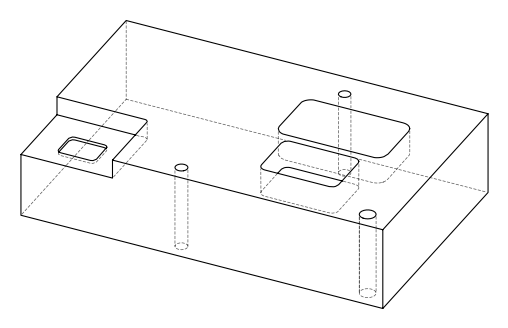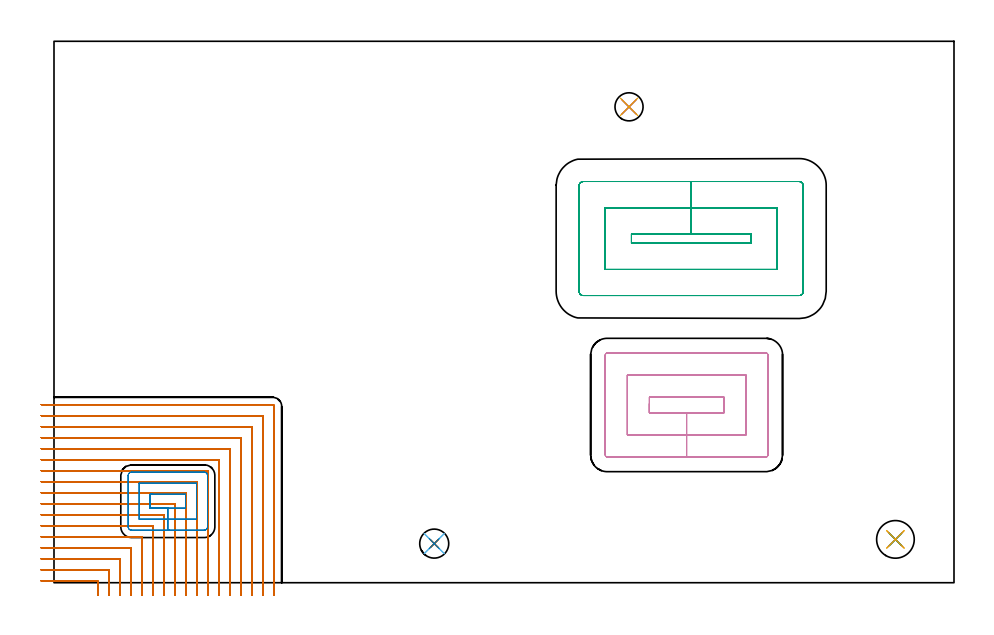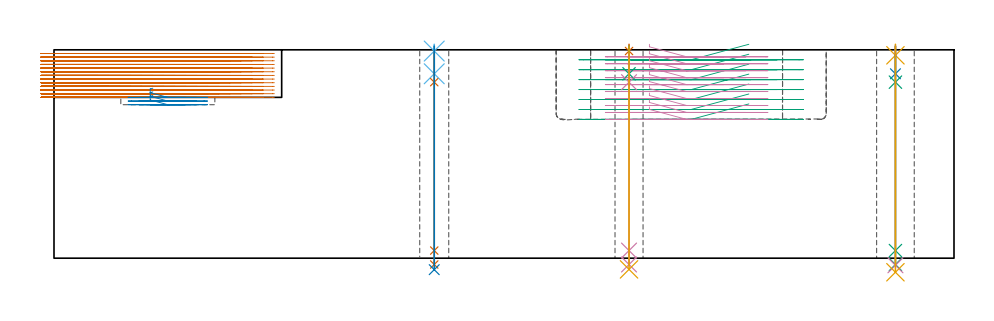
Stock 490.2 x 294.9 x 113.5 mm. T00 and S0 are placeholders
(PLAN: 17 operations, 13 tool changes, 96.7 min)
(1 MILL_CORNER_NOTCH_RECTANGULAR | CORNER_NOTCH_RECTANGULAR | NXT0201_009 | Follow Part, ap 2, ae 75% | 65.47 min | 324244 mm3)
(2 MILL_RECTANGULAR_POCKET | POCKET_RECTANGULAR_STRAIGHT | NXT0201_009 | Follow Part, ap 2, ae 75% | 2.13 min | 7997 mm3)
(3 MILL_RECTANGULAR_POCKET_1 | POCKET_RECTANGULAR_STRAIGHT_1 | NXT0201_007 | Follow Part, ap 6.25, ae 75% | 11.98 min | 477395 mm3)
(4 MILL_RECTANGULAR_POCKET_2 | POCKET_RECTANGULAR_STRAIGHT_2 | NXT0201_012 | Follow Part, ap 4, ae 75% | 13.21 min | 284961 mm3)
(5 SPOT_DRILL | STEP1HOLE | NXT0321_9005460120000 | 0.05 min | 179 mm3)
(6 SPOT_DRILL_1 | STEP1HOLE_1 | NXT0321_9005460120000 | 0.03 min | 17 mm3)
(7 SPOT_DRILL_2 | STEP1HOLE_2 | NXT0321_9005460120000 | 0.03 min | 38 mm3)
(8 DRILL_BLIND_HOLE_INTO_CENTER | STEP1HOLE | NXT0301_058 | 0.06 min | 561 mm3)
(9 GUN_DRILL_THROUGH_HOLE | STEP1HOLE | UGT0307_005 | 0.55 min | 5417 mm3)
(10 DRILL_TO_ENLARGE_THROUGH_HOLE | STEP1HOLE | NXT0301_101 | 0.48 min | 8807 mm3)
(11 DRILL_TO_ENLARGE_THROUGH_HOLE_1 | STEP1HOLE | UGT0301_050 | 0.49 min | 22397 mm3)
(12 DRILL_BLIND_HOLE_INTO_CENTER_1 | STEP1HOLE_1 | NXT0301_058 | 0.06 min | 718 mm3)
(13 GUN_DRILL_THROUGH_HOLE_1 | STEP1HOLE_1 | UGT0307_005 | 0.56 min | 5377 mm3)
(14 DRILL_TO_ENLARGE_THROUGH_HOLE_2 | STEP1HOLE_1 | UGT0301_240 | 0.49 min | 16123 mm3)
(15 DRILL_BLIND_HOLE_INTO_CENTER_2 | STEP1HOLE_2 | NXT0301_058 | 0.06 min | 698 mm3)
(16 GUN_DRILL_THROUGH_HOLE_2 | STEP1HOLE_2 | UGT0307_005 | 0.56 min | 5432 mm3)
(17 DRILL_TO_ENLARGE_THROUGH_HOLE_3 | STEP1HOLE_2 | UGT0301_283 | 0.49 min | 14663 mm3)
(TOOL NXT0201_009 | ENDMILL 8mm [2P460-0800-NA 1630] | D8 FL26 Z6)
(TOOL NXT0201_007 | ENDMILL 25mm [R216.25-25050GCK54P 1620] | D25 R3 FL54 Z5)
(TOOL NXT0201_012 | ENDMILL 16mm [2P460-1600-NA 1630] | D16 FL38 Z6)
(TOOL NXT0321_9005460120000 | NC Spot Drill, 142deg, 12mm, Carbide, Uncoated | D12 PA142 FL30 Z2)
(TOOL NXT0301_058 | Carbide Drill 8.7mm [860.1-0870-026A1-MM 2214] | D8.7 PA140 FL47 Z2)
(TOOL UGT0307_005 | Gun Drill 8.3 mm | D8.3 PA130 FL24 Z1)
(TOOL NXT0301_101 | Carbide Drill 13mm [860.1-1300-104A1-MM 2214] | D13 PA140 FL123 Z2)
(TOOL UGT0301_050 | Twist Drill 20.5 mm | D20.5 PA118 FL145 Z2)
(TOOL UGT0301_240 | Twist Drill 15.8 mm | D15.8 PA118 FL120 Z2)
(TOOL UGT0301_283 | Twist Drill 15.3 mm | D15.3 PA118 FL120 Z2)
(OP 1 MILL_CORNER_NOTCH_RECTANGULAR)
G17 G21 G94 G90
T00 M6
G54
G17 G0 G90 X24. Y-7. S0 M3
G43 Z123.5 H1
Z111.508
G94 G1 Y-4. F250.
Y0.606 F500.
G3 X23.606 Y1. R0.4
G1 X-4.
X-7. F250.
G0 Z123.5
X30. Y-7.
Z111.508
G1 Y-4.
Y6.606 F500.
G3 X29.606 Y7. R0.4
G1 X-4.
X-7. F250.
G0 Z123.5
X36. Y-7.
Z111.508
G1 Y-4.
Y12.606 F500.
G3 X35.606 Y13. R0.4
G1 X-4.
X-7. F250.
G0 Z123.5
X42. Y-7.
Z111.508
G1 Y-4.
Y18.606 F500.
G3 X41.606 Y19. R0.4
G1 X-4.
X-7. F250.
G0 Z123.5
X48. Y-7.
Z111.508
G1 Y-4.
Y24.605 F500.
G3 X47.605 Y25. R0.4
G1 X-4.
X-7. F250.
G0 Z123.5
X54. Y-7.
Z111.508
G1 Y-4.
Y30.605 F500.
G3 X53.605 Y31. R0.4
G1 X-4.
X-7. F250.
G0 Z123.5
X60. Y-7.
Z111.508
G1 Y-4.
Y36.605 F500.
G3 X59.605 Y37. R0.4
G1 X-4.
X-7. F250.
G0 Z123.5
X66. Y-7.
Z111.508
G1 Y-4.
Y42.605 F500.
G3 X65.605 Y43. R0.4
G1 X-4.
X-7. F250.
G0 Z123.5
X72. Y-7.
Z111.508
G1 Y-4.
Y48.605 F500.
G3 X71.605 Y49. R0.4
G1 X-4.
X-7. F250.
G0 Z123.5
X78. Y-7.
Z111.508
G1 Y-4.
Y54.604 F500.
G3 X77.604 Y55. R0.4
G1 X-4.
X-7. F250.
G0 Z123.5
X84. Y-7.
Z111.508
G1 Y-4.
Y60.604 F500.
G3 X83.604 Y61. R0.4
G1 X-4.
X-7. F250.
G0 Z123.5
X90. Y-7.
Z111.508
G1 Y-4.
Y66.604 F500.
G3 X89.604 Y67. R0.4
G1 X-4.
X-7. F250.
G0 Z123.5
X96. Y-7.
Z111.508
G1 Y-4.
Y72.604 F500.
G3 X95.604 Y73. R0.4
G1 X-4.
X-7. F250.
G0 Z123.5
X102. Y-7.
Z111.508
G1 Y-4.
Y78.604 F500.
G3 X101.604 Y79. R0.4
G1 X-4.
X-7. F250.
G0 Z123.5
X108. Y-7.
Z111.508
G1 Y-4.
Y84.603 F500.
G3 X107.603 Y85. R0.4
G1 X-4.
X-7. F250.
G0 Z123.5
X114. Y-7.
Z111.508
G1 Y-4.
Y90.603 F500.
G3 X113.603 Y91. R0.4
G1 X-4.
X-7. F250.
G0 Z123.5
X120. Y-7.
Z111.508
G1 Y-4.
Y96.1 F500.
G3 X119.1 Y97. R0.9
G1 X-4.
X-7. F250.
G0 Z123.5
X24. Y-7.
Z109.515
G1 Y-4.
Y0.606 F500.
G3 X23.606 Y1. R0.4
G1 X-4.
X-7. F250.
G0 Z123.5
X30. Y-7.
Z109.515
G1 Y-4.
Y6.606 F500.
G3 X29.606 Y7. R0.4
G1 X-4.
X-7. F250.
G0 Z123.5
X36. Y-7.
Z109.515
G1 Y-4.
Y12.606 F500.
G3 X35.606 Y13. R0.4
G1 X-4.
X-7. F250.
G0 Z123.5
X42. Y-7.
Z109.515
G1 Y-4.
Y18.606 F500.
G3 X41.606 Y19. R0.4
G1 X-4.
X-7. F250.
G0 Z123.5
X48. Y-7.
Z109.515
G1 Y-4.
Y24.605 F500.
G3 X47.605 Y25. R0.4
G1 X-4.
X-7. F250.
G0 Z123.5
X54. Y-7.
Z109.515
G1 Y-4.
Y30.605 F500.
G3 X53.605 Y31. R0.4
G1 X-4.
X-7. F250.
G0 Z123.5
X60. Y-7.
Z109.515
G1 Y-4.
Y36.605 F500.
G3 X59.605 Y37. R0.4
G1 X-4.
X-7. F250.
G0 Z123.5
X66. Y-7.
Z109.515
G1 Y-4.
Y42.605 F500.
G3 X65.605 Y43. R0.4
G1 X-4.
X-7. F250.
G0 Z123.5
X72. Y-7.
Z109.515
G1 Y-4.
Y48.605 F500.
G3 X71.605 Y49. R0.4
G1 X-4.
X-7. F250.
G0 Z123.5
X78. Y-7.
Z109.515
G1 Y-4.
Y54.604 F500.
G3 X77.604 Y55. R0.4
G1 X-4.
X-7. F250.
G0 Z123.5
X84. Y-7.
Z109.515
G1 Y-4.
Y60.604 F500.
G3 X83.604 Y61. R0.4
G1 X-4.
X-7. F250.
G0 Z123.5
X90. Y-7.
Z109.515
G1 Y-4.
Y66.604 F500.
G3 X89.604 Y67. R0.4
G1 X-4.
X-7. F250.
G0 Z123.5
X96. Y-7.
Z109.515
G1 Y-4.
Y72.604 F500.
G3 X95.604 Y73. R0.4
G1 X-4.
X-7. F250.
G0 Z123.5
X102. Y-7.
Z109.515
G1 Y-4.
Y78.604 F500.
G3 X101.604 Y79. R0.4
G1 X-4.
X-7. F250.
G0 Z123.5
X108. Y-7.
Z109.515
G1 Y-4.
Y84.603 F500.
G3 X107.603 Y85. R0.4
G1 X-4.
X-7. F250.
G0 Z123.5
X114. Y-7.
Z109.515
G1 Y-4.
Y90.603 F500.
G3 X113.603 Y91. R0.4
G1 X-4.
X-7. F250.
G0 Z123.5
X120. Y-7.
Z109.515
G1 Y-4.
Y96.1 F500.
G3 X119.1 Y97. R0.9
G1 X-4.
X-7. F250.
G0 Z123.5
X24. Y-7.
Z107.523
G1 Y-4.
Y0.606 F500.
G3 X23.606 Y1. R0.4
G1 X-4.
X-7. F250.
G0 Z123.5
X30. Y-7.
Z107.523
G1 Y-4.
Y6.606 F500.
G3 X29.606 Y7. R0.4
G1 X-4.
X-7. F250.
G0 Z123.5
X36. Y-7.
Z107.523
G1 Y-4.
Y12.606 F500.
G3 X35.606 Y13. R0.4
G1 X-4.
X-7. F250.
G0 Z123.5
X42. Y-7.
Z107.523
G1 Y-4.
Y18.606 F500.
G3 X41.606 Y19. R0.4
G1 X-4.
X-7. F250.
G0 Z123.5
X48. Y-7.
Z107.523
G1 Y-4.
Y24.605 F500.
G3 X47.605 Y25. R0.4
G1 X-4.
X-7. F250.
G0 Z123.5
X54. Y-7.
Z107.523
G1 Y-4.
Y30.605 F500.
G3 X53.605 Y31. R0.4
G1 X-4.
X-7. F250.
G0 Z123.5
X60. Y-7.
Z107.523
G1 Y-4.
Y36.605 F500.
G3 X59.605 Y37. R0.4
G1 X-4.
X-7. F250.
G0 Z123.5
X66. Y-7.
Z107.523
G1 Y-4.
Y42.605 F500.
G3 X65.605 Y43. R0.4
G1 X-4.
X-7. F250.
G0 Z123.5
X72. Y-7.
Z107.523
G1 Y-4.
Y48.605 F500.
G3 X71.605 Y49. R0.4
G1 X-4.
X-7. F250.
G0 Z123.5
X78. Y-7.
Z107.523
G1 Y-4.
Y54.604 F500.
G3 X77.604 Y55. R0.4
G1 X-4.
X-7. F250.
G0 Z123.5
X84. Y-7.
Z107.523
G1 Y-4.
Y60.604 F500.
G3 X83.604 Y61. R0.4
G1 X-4.
X-7. F250.
G0 Z123.5
X90. Y-7.
Z107.523
G1 Y-4.
Y66.604 F500.
G3 X89.604 Y67. R0.4
G1 X-4.
X-7. F250.
G0 Z123.5
X96. Y-7.
Z107.523
G1 Y-4.
Y72.604 F500.
G3 X95.604 Y73. R0.4
G1 X-4.
X-7. F250.
G0 Z123.5
X102. Y-7.
Z107.523
G1 Y-4.
Y78.604 F500.
G3 X101.604 Y79. R0.4
G1 X-4.
X-7. F250.
G0 Z123.5
X108. Y-7.
Z107.523
G1 Y-4.
Y84.603 F500.
G3 X107.603 Y85. R0.4
G1 X-4.
X-7. F250.
G0 Z123.5
X114. Y-7.
Z107.523
G1 Y-4.
Y90.603 F500.
G3 X113.603 Y91. R0.4
G1 X-4.
X-7. F250.
G0 Z123.5
X120. Y-7.
Z107.523
G1 Y-4.
Y96.1 F500.
G3 X119.1 Y97. R0.9
G1 X-4.
X-7. F250.
G0 Z123.5
X24. Y-7.
Z105.531
G1 Y-4.
Y0.606 F500.
G3 X23.606 Y1. R0.4
G1 X-4.
X-7. F250.
G0 Z123.5
X30. Y-7.
Z105.531
G1 Y-4.
Y6.606 F500.
G3 X29.606 Y7. R0.4
G1 X-4.
X-7. F250.
G0 Z123.5
X36. Y-7.
Z105.531
G1 Y-4.
Y12.606 F500.
G3 X35.606 Y13. R0.4
G1 X-4.
X-7. F250.
G0 Z123.5
X42. Y-7.
Z105.531
G1 Y-4.
Y18.606 F500.
G3 X41.606 Y19. R0.4
G1 X-4.
X-7. F250.
G0 Z123.5
X48. Y-7.
Z105.531
G1 Y-4.
Y24.605 F500.
G3 X47.605 Y25. R0.4
G1 X-4.
X-7. F250.
G0 Z123.5
X54. Y-7.
Z105.531
G1 Y-4.
Y30.605 F500.
G3 X53.605 Y31. R0.4
G1 X-4.
X-7. F250.
G0 Z123.5
X60. Y-7.
Z105.531
G1 Y-4.
Y36.605 F500.
G3 X59.605 Y37. R0.4
G1 X-4.
X-7. F250.
G0 Z123.5
X66. Y-7.
Z105.531
G1 Y-4.
Y42.605 F500.
G3 X65.605 Y43. R0.4
G1 X-4.
X-7. F250.
G0 Z123.5
X72. Y-7.
Z105.531
G1 Y-4.
Y48.605 F500.
G3 X71.605 Y49. R0.4
G1 X-4.
X-7. F250.
G0 Z123.5
X78. Y-7.
Z105.531
G1 Y-4.
Y54.604 F500.
G3 X77.604 Y55. R0.4
G1 X-4.
X-7. F250.
G0 Z123.5
X84. Y-7.
Z105.531
G1 Y-4.
Y60.604 F500.
G3 X83.604 Y61. R0.4
G1 X-4.
X-7. F250.
G0 Z123.5
X90. Y-7.
Z105.531
G1 Y-4.
Y66.604 F500.
G3 X89.604 Y67. R0.4
G1 X-4.
X-7. F250.
G0 Z123.5
X96. Y-7.
Z105.531
G1 Y-4.
Y72.604 F500.
G3 X95.604 Y73. R0.4
G1 X-4.
X-7. F250.
G0 Z123.5
X102. Y-7.
Z105.531
G1 Y-4.
Y78.604 F500.
G3 X101.604 Y79. R0.4
G1 X-4.
X-7. F250.
G0 Z123.5
X108. Y-7.
Z105.531
G1 Y-4.
Y84.603 F500.
G3 X107.603 Y85. R0.4
G1 X-4.
X-7. F250.
G0 Z123.5
X114. Y-7.
Z105.531
G1 Y-4.
Y90.603 F500.
G3 X113.603 Y91. R0.4
G1 X-4.
X-7. F250.
G0 Z123.5
X120. Y-7.
Z105.531
G1 Y-4.
Y96.1 F500.
G3 X119.1 Y97. R0.9
G1 X-4.
X-7. F250.
G0 Z123.5
X24. Y-7.
Z103.538
G1 Y-4.
Y0.606 F500.
G3 X23.606 Y1. R0.4
G1 X-4.
X-7. F250.
G0 Z123.5
X30. Y-7.
Z103.538
G1 Y-4.
Y6.606 F500.
G3 X29.606 Y7. R0.4
G1 X-4.
X-7. F250.
G0 Z123.5
X36. Y-7.
Z103.538
G1 Y-4.
Y12.606 F500.
G3 X35.606 Y13. R0.4
G1 X-4.
X-7. F250.
G0 Z123.5
X42. Y-7.
Z103.538
G1 Y-4.
Y18.606 F500.
G3 X41.606 Y19. R0.4
G1 X-4.
X-7. F250.
G0 Z123.5
X48. Y-7.
Z103.538
G1 Y-4.
Y24.605 F500.
G3 X47.605 Y25. R0.4
G1 X-4.
X-7. F250.
G0 Z123.5
X54. Y-7.
Z103.538
G1 Y-4.
Y30.605 F500.
G3 X53.605 Y31. R0.4
G1 X-4.
X-7. F250.
G0 Z123.5
X60. Y-7.
Z103.538
G1 Y-4.
Y36.605 F500.
G3 X59.605 Y37. R0.4
G1 X-4.
X-7. F250.
G0 Z123.5
X66. Y-7.
Z103.538
G1 Y-4.
Y42.605 F500.
G3 X65.605 Y43. R0.4
G1 X-4.
X-7. F250.
G0 Z123.5
X72. Y-7.
Z103.538
G1 Y-4.
Y48.605 F500.
G3 X71.605 Y49. R0.4
G1 X-4.
X-7. F250.
G0 Z123.5
X78. Y-7.
Z103.538
G1 Y-4.
Y54.604 F500.
G3 X77.604 Y55. R0.4
G1 X-4.
X-7. F250.
G0 Z123.5
X84. Y-7.
Z103.538
G1 Y-4.
Y60.604 F500.
G3 X83.604 Y61. R0.4
G1 X-4.
X-7. F250.
G0 Z123.5
X90. Y-7.
Z103.538
G1 Y-4.
Y66.604 F500.
G3 X89.604 Y67. R0.4
G1 X-4.
X-7. F250.
G0 Z123.5
X96. Y-7.
Z103.538
G1 Y-4.
Y72.604 F500.
G3 X95.604 Y73. R0.4
G1 X-4.
X-7. F250.
G0 Z123.5
X102. Y-7.
Z103.538
G1 Y-4.
Y78.604 F500.
G3 X101.604 Y79. R0.4
G1 X-4.
X-7. F250.
G0 Z123.5
X108. Y-7.
Z103.538
G1 Y-4.
Y84.603 F500.
G3 X107.603 Y85. R0.4
G1 X-4.
X-7. F250.
G0 Z123.5
X114. Y-7.
Z103.538
G1 Y-4.
Y90.603 F500.
G3 X113.603 Y91. R0.4
G1 X-4.
X-7. F250.
G0 Z123.5
X120. Y-7.
Z103.538
G1 Y-4.
Y96.1 F500.
G3 X119.1 Y97. R0.9
G1 X-4.
X-7. F250.
G0 Z123.5
X24. Y-7.
Z101.546
G1 Y-4.
Y0.606 F500.
G3 X23.606 Y1. R0.4
G1 X-4.
X-7. F250.
G0 Z123.5
X30. Y-7.
Z101.546
G1 Y-4.
Y6.606 F500.
G3 X29.606 Y7. R0.4
G1 X-4.
X-7. F250.
G0 Z123.5
X36. Y-7.
Z101.546
G1 Y-4.
Y12.606 F500.
G3 X35.606 Y13. R0.4
G1 X-4.
X-7. F250.
G0 Z123.5
X42. Y-7.
Z101.546
G1 Y-4.
Y18.606 F500.
G3 X41.606 Y19. R0.4
G1 X-4.
X-7. F250.
G0 Z123.5
X48. Y-7.
Z101.546
G1 Y-4.
Y24.605 F500.
G3 X47.605 Y25. R0.4
G1 X-4.
X-7. F250.
G0 Z123.5
X54. Y-7.
Z101.546
G1 Y-4.
Y30.605 F500.
G3 X53.605 Y31. R0.4
G1 X-4.
X-7. F250.
G0 Z123.5
X60. Y-7.
Z101.546
G1 Y-4.
Y36.605 F500.
G3 X59.605 Y37. R0.4
G1 X-4.
X-7. F250.
G0 Z123.5
X66. Y-7.
Z101.546
G1 Y-4.
Y42.605 F500.
G3 X65.605 Y43. R0.4
G1 X-4.
X-7. F250.
G0 Z123.5
X72. Y-7.
Z101.546
G1 Y-4.
Y48.605 F500.
G3 X71.605 Y49. R0.4
G1 X-4.
X-7. F250.
G0 Z123.5
X78. Y-7.
Z101.546
G1 Y-4.
Y54.604 F500.
G3 X77.604 Y55. R0.4
G1 X-4.
X-7. F250.
G0 Z123.5
X84. Y-7.
Z101.546
G1 Y-4.
Y60.604 F500.
G3 X83.604 Y61. R0.4
G1 X-4.
X-7. F250.
G0 Z123.5
X90. Y-7.
Z101.546
G1 Y-4.
Y66.604 F500.
G3 X89.604 Y67. R0.4
G1 X-4.
X-7. F250.
G0 Z123.5
X96. Y-7.
Z101.546
G1 Y-4.
Y72.604 F500.
G3 X95.604 Y73. R0.4
G1 X-4.
X-7. F250.
G0 Z123.5
X102. Y-7.
Z101.546
G1 Y-4.
Y78.604 F500.
G3 X101.604 Y79. R0.4
G1 X-4.
X-7. F250.
G0 Z123.5
X108. Y-7.
Z101.546
G1 Y-4.
Y84.603 F500.
G3 X107.603 Y85. R0.4
G1 X-4.
X-7. F250.
G0 Z123.5
X114. Y-7.
Z101.546
G1 Y-4.
Y90.603 F500.
G3 X113.603 Y91. R0.4
G1 X-4.
X-7. F250.
G0 Z123.5
X120. Y-7.
Z101.546
G1 Y-4.
Y96.1 F500.
G3 X119.1 Y97. R0.9
G1 X-4.
X-7. F250.
G0 Z123.5
X24. Y-7.
Z99.554
G1 Y-4.
Y0.606 F500.
G3 X23.606 Y1. R0.4
G1 X-4.
X-7. F250.
G0 Z123.5
X30. Y-7.
Z99.554
G1 Y-4.
Y6.606 F500.
G3 X29.606 Y7. R0.4
G1 X-4.
X-7. F250.
G0 Z123.5
X36. Y-7.
Z99.554
G1 Y-4.
Y12.606 F500.
G3 X35.606 Y13. R0.4
G1 X-4.
X-7. F250.
G0 Z123.5
X42. Y-7.
Z99.554
G1 Y-4.
Y18.606 F500.
G3 X41.606 Y19. R0.4
G1 X-4.
X-7. F250.
G0 Z123.5
X48. Y-7.
Z99.554
G1 Y-4.
Y24.605 F500.
G3 X47.605 Y25. R0.4
G1 X-4.
X-7. F250.
G0 Z123.5
X54. Y-7.
Z99.554
G1 Y-4.
Y30.605 F500.
G3 X53.605 Y31. R0.4
G1 X-4.
X-7. F250.
G0 Z123.5
X60. Y-7.
Z99.554
G1 Y-4.
Y36.605 F500.
G3 X59.605 Y37. R0.4
G1 X-4.
X-7. F250.
G0 Z123.5
X66. Y-7.
Z99.554
G1 Y-4.
Y42.605 F500.
G3 X65.605 Y43. R0.4
G1 X-4.
X-7. F250.
G0 Z123.5
X72. Y-7.
Z99.554
G1 Y-4.
Y48.605 F500.
G3 X71.605 Y49. R0.4
G1 X-4.
X-7. F250.
G0 Z123.5
X78. Y-7.
Z99.554
G1 Y-4.
Y54.604 F500.
G3 X77.604 Y55. R0.4
G1 X-4.
X-7. F250.
G0 Z123.5
X84. Y-7.
Z99.554
G1 Y-4.
Y60.604 F500.
G3 X83.604 Y61. R0.4
G1 X-4.
X-7. F250.
G0 Z123.5
X90. Y-7.
Z99.554
G1 Y-4.
Y66.604 F500.
G3 X89.604 Y67. R0.4
G1 X-4.
X-7. F250.
G0 Z123.5
X96. Y-7.
Z99.554
G1 Y-4.
Y72.604 F500.
G3 X95.604 Y73. R0.4
G1 X-4.
X-7. F250.
G0 Z123.5
X102. Y-7.
Z99.554
G1 Y-4.
Y78.604 F500.
G3 X101.604 Y79. R0.4
G1 X-4.
X-7. F250.
G0 Z123.5
X108. Y-7.
Z99.554
G1 Y-4.
Y84.603 F500.
G3 X107.603 Y85. R0.4
G1 X-4.
X-7. F250.
G0 Z123.5
X114. Y-7.
Z99.554
G1 Y-4.
Y90.603 F500.
G3 X113.603 Y91. R0.4
G1 X-4.
X-7. F250.
G0 Z123.5
X120. Y-7.
Z99.554
G1 Y-4.
Y96.1 F500.
G3 X119.1 Y97. R0.9
G1 X-4.
X-7. F250.
G0 Z123.5
X24. Y-7.
Z97.562
G1 Y-4.
Y0.606 F500.
G3 X23.606 Y1. R0.4
G1 X-4.
X-7. F250.
G0 Z123.5
X30. Y-7.
Z97.562
G1 Y-4.
Y6.606 F500.
G3 X29.606 Y7. R0.4
G1 X-4.
X-7. F250.
G0 Z123.5
X36. Y-7.
Z97.562
G1 Y-4.
Y12.606 F500.
G3 X35.606 Y13. R0.4
G1 X-4.
X-7. F250.
G0 Z123.5
X42. Y-7.
Z97.562
G1 Y-4.
Y18.606 F500.
G3 X41.606 Y19. R0.4
G1 X-4.
X-7. F250.
G0 Z123.5
X48. Y-7.
Z97.562
G1 Y-4.
Y24.605 F500.
G3 X47.605 Y25. R0.4
G1 X-4.
X-7. F250.
G0 Z123.5
X54. Y-7.
Z97.562
G1 Y-4.
Y30.605 F500.
G3 X53.605 Y31. R0.4
G1 X-4.
X-7. F250.
G0 Z123.5
X60. Y-7.
Z97.562
G1 Y-4.
Y36.605 F500.
G3 X59.605 Y37. R0.4
G1 X-4.
X-7. F250.
G0 Z123.5
X66. Y-7.
Z97.562
G1 Y-4.
Y42.605 F500.
G3 X65.605 Y43. R0.4
G1 X-4.
X-7. F250.
G0 Z123.5
X72. Y-7.
Z97.562
G1 Y-4.
Y48.605 F500.
G3 X71.605 Y49. R0.4
G1 X-4.
X-7. F250.
G0 Z123.5
X78. Y-7.
Z97.562
G1 Y-4.
Y54.604 F500.
G3 X77.604 Y55. R0.4
G1 X-4.
X-7. F250.
G0 Z123.5
X84. Y-7.
Z97.562
G1 Y-4.
Y60.604 F500.
G3 X83.604 Y61. R0.4
G1 X-4.
X-7. F250.
G0 Z123.5
X90. Y-7.
Z97.562
G1 Y-4.
Y66.604 F500.
G3 X89.604 Y67. R0.4
G1 X-4.
X-7. F250.
G0 Z123.5
X96. Y-7.
Z97.562
G1 Y-4.
Y72.604 F500.
G3 X95.604 Y73. R0.4
G1 X-4.
X-7. F250.
G0 Z123.5
X102. Y-7.
Z97.562
G1 Y-4.
Y78.604 F500.
G3 X101.604 Y79. R0.4
G1 X-4.
X-7. F250.
G0 Z123.5
X108. Y-7.
Z97.562
G1 Y-4.
Y84.603 F500.
G3 X107.603 Y85. R0.4
G1 X-4.
X-7. F250.
G0 Z123.5
X114. Y-7.
Z97.562
G1 Y-4.
Y90.603 F500.
G3 X113.603 Y91. R0.4
G1 X-4.
X-7. F250.
G0 Z123.5
X120. Y-7.
Z97.562
G1 Y-4.
Y96.1 F500.
G3 X119.1 Y97. R0.9
G1 X-4.
X-7. F250.
G0 Z123.5
X24. Y-7.
Z95.569
G1 Y-4.
Y0.606 F500.
G3 X23.606 Y1. R0.4
G1 X-4.
X-7. F250.
G0 Z123.5
X30. Y-7.
Z95.569
G1 Y-4.
Y6.606 F500.
G3 X29.606 Y7. R0.4
G1 X-4.
X-7. F250.
G0 Z123.5
X36. Y-7.
Z95.569
G1 Y-4.
Y12.606 F500.
G3 X35.606 Y13. R0.4
G1 X-4.
X-7. F250.
G0 Z123.5
X42. Y-7.
Z95.569
G1 Y-4.
Y18.606 F500.
G3 X41.606 Y19. R0.4
G1 X-4.
X-7. F250.
G0 Z123.5
X48. Y-7.
Z95.569
G1 Y-4.
Y24.605 F500.
G3 X47.605 Y25. R0.4
G1 X-4.
X-7. F250.
G0 Z123.5
X54. Y-7.
Z95.569
G1 Y-4.
Y30.605 F500.
G3 X53.605 Y31. R0.4
G1 X-4.
X-7. F250.
G0 Z123.5
X60. Y-7.
Z95.569
G1 Y-4.
Y36.605 F500.
G3 X59.605 Y37. R0.4
G1 X-4.
X-7. F250.
G0 Z123.5
X66. Y-7.
Z95.569
G1 Y-4.
Y42.605 F500.
G3 X65.605 Y43. R0.4
G1 X-4.
X-7. F250.
G0 Z123.5
X72. Y-7.
Z95.569
G1 Y-4.
Y48.605 F500.
G3 X71.605 Y49. R0.4
G1 X-4.
X-7. F250.
G0 Z123.5
X78. Y-7.
Z95.569
G1 Y-4.
Y54.604 F500.
G3 X77.604 Y55. R0.4
G1 X-4.
X-7. F250.
G0 Z123.5
X84. Y-7.
Z95.569
G1 Y-4.
Y60.604 F500.
G3 X83.604 Y61. R0.4
G1 X-4.
X-7. F250.
G0 Z123.5
X90. Y-7.
Z95.569
G1 Y-4.
Y66.604 F500.
G3 X89.604 Y67. R0.4
G1 X-4.
X-7. F250.
G0 Z123.5
X96. Y-7.
Z95.569
G1 Y-4.
Y72.604 F500.
G3 X95.604 Y73. R0.4
G1 X-4.
X-7. F250.
G0 Z123.5
X102. Y-7.
Z95.569
G1 Y-4.
Y78.604 F500.
G3 X101.604 Y79. R0.4
G1 X-4.
X-7. F250.
G0 Z123.5
X108. Y-7.
Z95.569
G1 Y-4.
Y84.603 F500.
G3 X107.603 Y85. R0.4
G1 X-4.
X-7. F250.
G0 Z123.5
X114. Y-7.
Z95.569
G1 Y-4.
Y90.603 F500.
G3 X113.603 Y91. R0.4
G1 X-4.
X-7. F250.
G0 Z123.5
X120. Y-7.
Z95.569
G1 Y-4.
Y96.1 F500.
G3 X119.1 Y97. R0.9
G1 X-4.
X-7. F250.
G0 Z123.5
X24. Y-7.
Z93.577
G1 Y-4.
Y0.606 F500.
G3 X23.606 Y1. R0.4
G1 X-4.
X-7. F250.
G0 Z123.5
X30. Y-7.
Z93.577
G1 Y-4.
Y6.606 F500.
G3 X29.606 Y7. R0.4
G1 X-4.
X-7. F250.
G0 Z123.5
X36. Y-7.
Z93.577
G1 Y-4.
Y12.606 F500.
G3 X35.606 Y13. R0.4
G1 X-4.
X-7. F250.
G0 Z123.5
X42. Y-7.
Z93.577
G1 Y-4.
Y18.606 F500.
G3 X41.606 Y19. R0.4
G1 X-4.
X-7. F250.
G0 Z123.5
X48. Y-7.
Z93.577
G1 Y-4.
Y24.605 F500.
G3 X47.605 Y25. R0.4
G1 X-4.
X-7. F250.
G0 Z123.5
X54. Y-7.
Z93.577
G1 Y-4.
Y30.605 F500.
G3 X53.605 Y31. R0.4
G1 X-4.
X-7. F250.
G0 Z123.5
X60. Y-7.
Z93.577
G1 Y-4.
Y36.605 F500.
G3 X59.605 Y37. R0.4
G1 X-4.
X-7. F250.
G0 Z123.5
X66. Y-7.
Z93.577
G1 Y-4.
Y42.605 F500.
G3 X65.605 Y43. R0.4
G1 X-4.
X-7. F250.
G0 Z123.5
X72. Y-7.
Z93.577
G1 Y-4.
Y48.605 F500.
G3 X71.605 Y49. R0.4
G1 X-4.
X-7. F250.
G0 Z123.5
X78. Y-7.
Z93.577
G1 Y-4.
Y54.604 F500.
G3 X77.604 Y55. R0.4
G1 X-4.
X-7. F250.
G0 Z123.5
X84. Y-7.
Z93.577
G1 Y-4.
Y60.604 F500.
G3 X83.604 Y61. R0.4
G1 X-4.
X-7. F250.
G0 Z123.5
X90. Y-7.
Z93.577
G1 Y-4.
Y66.604 F500.
G3 X89.604 Y67. R0.4
G1 X-4.
X-7. F250.
G0 Z123.5
X96. Y-7.
Z93.577
G1 Y-4.
Y72.604 F500.
G3 X95.604 Y73. R0.4
G1 X-4.
X-7. F250.
G0 Z123.5
X102. Y-7.
Z93.577
G1 Y-4.
Y78.604 F500.
G3 X101.604 Y79. R0.4
G1 X-4.
X-7. F250.
G0 Z123.5
X108. Y-7.
Z93.577
G1 Y-4.
Y84.603 F500.
G3 X107.603 Y85. R0.4
G1 X-4.
X-7. F250.
G0 Z123.5
X114. Y-7.
Z93.577
G1 Y-4.
Y90.603 F500.
G3 X113.603 Y91. R0.4
G1 X-4.
X-7. F250.
G0 Z123.5
X120. Y-7.
Z93.577
G1 Y-4.
Y96.1 F500.
G3 X119.1 Y97. R0.9
G1 X-4.
X-7. F250.
G0 Z123.5
X24. Y-7.
Z91.585
G1 Y-4.
Y0.606 F500.
G3 X23.606 Y1. R0.4
G1 X-4.
X-7. F250.
G0 Z123.5
X30. Y-7.
Z91.585
G1 Y-4.
Y6.606 F500.
G3 X29.606 Y7. R0.4
G1 X-4.
X-7. F250.
G0 Z123.5
X36. Y-7.
Z91.585
G1 Y-4.
Y12.606 F500.
G3 X35.606 Y13. R0.4
G1 X-4.
X-7. F250.
G0 Z123.5
X42. Y-7.
Z91.585
G1 Y-4.
Y18.606 F500.
G3 X41.606 Y19. R0.4
G1 X-4.
X-7. F250.
G0 Z123.5
X48. Y-7.
Z91.585
G1 Y-4.
Y24.605 F500.
G3 X47.605 Y25. R0.4
G1 X-4.
X-7. F250.
G0 Z123.5
X54. Y-7.
Z91.585
G1 Y-4.
Y30.605 F500.
G3 X53.605 Y31. R0.4
G1 X-4.
X-7. F250.
G0 Z123.5
X60. Y-7.
Z91.585
G1 Y-4.
Y36.605 F500.
G3 X59.605 Y37. R0.4
G1 X-4.
X-7. F250.
G0 Z123.5
X66. Y-7.
Z91.585
G1 Y-4.
Y42.605 F500.
G3 X65.605 Y43. R0.4
G1 X-4.
X-7. F250.
G0 Z123.5
X72. Y-7.
Z91.585
G1 Y-4.
Y48.605 F500.
G3 X71.605 Y49. R0.4
G1 X-4.
X-7. F250.
G0 Z123.5
X78. Y-7.
Z91.585
G1 Y-4.
Y54.604 F500.
G3 X77.604 Y55. R0.4
G1 X-4.
X-7. F250.
G0 Z123.5
X84. Y-7.
Z91.585
G1 Y-4.
Y60.604 F500.
G3 X83.604 Y61. R0.4
G1 X-4.
X-7. F250.
G0 Z123.5
X90. Y-7.
Z91.585
G1 Y-4.
Y66.604 F500.
G3 X89.604 Y67. R0.4
G1 X-4.
X-7. F250.
G0 Z123.5
X96. Y-7.
Z91.585
G1 Y-4.
Y72.604 F500.
G3 X95.604 Y73. R0.4
G1 X-4.
X-7. F250.
G0 Z123.5
X102. Y-7.
Z91.585
G1 Y-4.
Y78.604 F500.
G3 X101.604 Y79. R0.4
G1 X-4.
X-7. F250.
G0 Z123.5
X108. Y-7.
Z91.585
G1 Y-4.
Y84.603 F500.
G3 X107.603 Y85. R0.4
G1 X-4.
X-7. F250.
G0 Z123.5
X114. Y-7.
Z91.585
G1 Y-4.
Y90.603 F500.
G3 X113.603 Y91. R0.4
G1 X-4.
X-7. F250.
G0 Z123.5
X120. Y-7.
Z91.585
G1 Y-4.
Y96.1 F500.
G3 X119.1 Y97. R0.9
G1 X-4.
X-7. F250.
G0 Z123.5
X24. Y-7.
Z89.592
G1 Y-4.
Y0.606 F500.
G3 X23.606 Y1. R0.4
G1 X-4.
X-7. F250.
G0 Z123.5
X30. Y-7.
Z89.592
G1 Y-4.
Y6.606 F500.
G3 X29.606 Y7. R0.4
G1 X-4.
X-7. F250.
G0 Z123.5
X36. Y-7.
Z89.592
G1 Y-4.
Y12.606 F500.
G3 X35.606 Y13. R0.4
G1 X-4.
X-7. F250.
G0 Z123.5
X42. Y-7.
Z89.592
G1 Y-4.
Y18.606 F500.
G3 X41.606 Y19. R0.4
G1 X-4.
X-7. F250.
G0 Z123.5
X48. Y-7.
Z89.592
G1 Y-4.
Y24.605 F500.
G3 X47.605 Y25. R0.4
G1 X-4.
X-7. F250.
G0 Z123.5
X54. Y-7.
Z89.592
G1 Y-4.
Y30.605 F500.
G3 X53.605 Y31. R0.4
G1 X-4.
X-7. F250.
G0 Z123.5
X60. Y-7.
Z89.592
G1 Y-4.
Y36.605 F500.
G3 X59.605 Y37. R0.4
G1 X-4.
X-7. F250.
G0 Z123.5
X66. Y-7.
Z89.592
G1 Y-4.
Y42.605 F500.
G3 X65.605 Y43. R0.4
G1 X-4.
X-7. F250.
G0 Z123.5
X72. Y-7.
Z89.592
G1 Y-4.
Y48.605 F500.
G3 X71.605 Y49. R0.4
G1 X-4.
X-7. F250.
G0 Z123.5
X78. Y-7.
Z89.592
G1 Y-4.
Y54.604 F500.
G3 X77.604 Y55. R0.4
G1 X-4.
X-7. F250.
G0 Z123.5
X84. Y-7.
Z89.592
G1 Y-4.
Y60.604 F500.
G3 X83.604 Y61. R0.4
G1 X-4.
X-7. F250.
G0 Z123.5
X90. Y-7.
Z89.592
G1 Y-4.
Y66.604 F500.
G3 X89.604 Y67. R0.4
G1 X-4.
X-7. F250.
G0 Z123.5
X96. Y-7.
Z89.592
G1 Y-4.
Y72.604 F500.
G3 X95.604 Y73. R0.4
G1 X-4.
X-7. F250.
G0 Z123.5
X102. Y-7.
Z89.592
G1 Y-4.
Y78.604 F500.
G3 X101.604 Y79. R0.4
G1 X-4.
X-7. F250.
G0 Z123.5
X108. Y-7.
Z89.592
G1 Y-4.
Y84.603 F500.
G3 X107.603 Y85. R0.4
G1 X-4.
X-7. F250.
G0 Z123.5
X114. Y-7.
Z89.592
G1 Y-4.
Y90.603 F500.
G3 X113.603 Y91. R0.4
G1 X-4.
X-7. F250.
G0 Z123.5
X120. Y-7.
Z89.592
G1 Y-4.
Y96.1 F500.
G3 X119.1 Y97. R0.9
G1 X-4.
X-7. F250.
G0 Z123.5
X24. Y-7.
Z87.6
G1 Y-4.
Y0.606 F500.
G3 X23.606 Y1. R0.4
G1 X-4.
X-7. F250.
G0 Z123.5
X30. Y-7.
Z87.6
G1 Y-4.
Y6.606 F500.
G3 X29.606 Y7. R0.4
G1 X-4.
X-7. F250.
G0 Z123.5
X36. Y-7.
Z87.6
G1 Y-4.
Y12.606 F500.
G3 X35.606 Y13. R0.4
G1 X-4.
X-7. F250.
G0 Z123.5
X42. Y-7.
Z87.6
G1 Y-4.
Y18.606 F500.
G3 X41.606 Y19. R0.4
G1 X-4.
X-7. F250.
G0 Z123.5
X48. Y-7.
Z87.6
G1 Y-4.
Y24.605 F500.
G3 X47.605 Y25. R0.4
G1 X-4.
X-7. F250.
G0 Z123.5
X54. Y-7.
Z87.6
G1 Y-4.
Y30.605 F500.
G3 X53.605 Y31. R0.4
G1 X-4.
X-7. F250.
G0 Z123.5
X60. Y-7.
Z87.6
G1 Y-4.
Y36.605 F500.
G3 X59.605 Y37. R0.4
G1 X-4.
X-7. F250.
G0 Z123.5
X66. Y-7.
Z87.6
G1 Y-4.
Y42.605 F500.
G3 X65.605 Y43. R0.4
G1 X-4.
X-7. F250.
G0 Z123.5
X72. Y-7.
Z87.6
G1 Y-4.
Y48.605 F500.
G3 X71.605 Y49. R0.4
G1 X-4.
X-7. F250.
G0 Z123.5
X78. Y-7.
Z87.6
G1 Y-4.
Y54.604 F500.
G3 X77.604 Y55. R0.4
G1 X-4.
X-7. F250.
G0 Z123.5
X84. Y-7.
Z87.6
G1 Y-4.
Y60.604 F500.
G3 X83.604 Y61. R0.4
G1 X-4.
X-7. F250.
G0 Z123.5
X90. Y-7.
Z87.6
G1 Y-4.
Y66.604 F500.
G3 X89.604 Y67. R0.4
G1 X-4.
X-7. F250.
G0 Z123.5
X96. Y-7.
Z87.6
G1 Y-4.
Y72.604 F500.
G3 X95.604 Y73. R0.4
G1 X-4.
X-7. F250.
G0 Z123.5
X102. Y-7.
Z87.6
G1 Y-4.
Y78.604 F500.
G3 X101.604 Y79. R0.4
G1 X-4.
X-7. F250.
G0 Z123.5
X108. Y-7.
Z87.6
G1 Y-4.
Y84.603 F500.
G3 X107.603 Y85. R0.4
G1 X-4.
X-7. F250.
G0 Z123.5
X114. Y-7.
Z87.6
G1 Y-4.
Y90.603 F500.
G3 X113.603 Y91. R0.4
G1 X-4.
X-7. F250.
G0 Z123.5
X120. Y-7.
Z87.6
G1 Y-4.
Y96.1 F500.
G3 X119.1 Y97. R0.9
G1 X-4.
X-7. F250.
G0 Z123.5
M5
M2
(OP 2 MILL_RECTANGULAR_POCKET)
G17 G21 G94 G90
T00 M6
G54
G17 G0 G90 X53.835 Y48.2 S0 M3
G43 Z123.5 H1
Z92.58
G94 G1 X52.4 Z92.195 F250.
Y40.6 Z90.159
X62. Z87.587
X71.6 F500.
Y48.2
X52.4
Y40.6
X62.
Y34.6
X77.6
Y54.2
X46.4
Y34.6
X62.
Y28.6
X81.8
G3 X83.6 Y30.4 R1.8
G1 Y58.4
G3 X81.8 Y60.2 R1.8
G1 X42.2
G3 X40.4 Y58.4 R1.8
G1 Y30.4
G3 X42.2 Y28.6 R1.8
G1 X62.
X63.
G0 X53.835 Y48.2 Z90.587
G1 X52.4 Z90.202 F250.
Y40.6 Z88.166
X62. Z85.593
X71.6 F500.
Y48.2
X52.4
Y40.6
X62.
Y34.6
X77.6
Y54.2
X46.4
Y34.6
X62.
Y28.6
X81.8
G3 X83.6 Y30.4 R1.8
G1 Y58.4
G3 X81.8 Y60.2 R1.8
G1 X42.2
G3 X40.4 Y58.4 R1.8
G1 Y30.4
G3 X42.2 Y28.6 R1.8
G1 X62.
X63.
G0 X53.835 Y48.2 Z88.593
G1 X52.4 Z88.209 F250.
Y40.6 Z86.172
X62. Z83.6
X71.6 F500.
Y48.2
X52.4
Y40.6
X62.
Y34.6
X77.6
Y54.2
X46.4
Y34.6
X62.
Y28.6
X81.8
G3 X83.6 Y30.4 R1.8
G1 Y58.4
G3 X81.8 Y60.2 R1.8
G1 X42.2
G3 X40.4 Y58.4 R1.8
G1 Y30.4
G3 X42.2 Y28.6 R1.8
G1 X62.
X63.
G0 Z123.5
M5
M2
(OP 3 MILL_RECTANGULAR_POCKET_1)
G17 G21 G94 G90
T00 M6
G54
G17 G0 G90 X378.452 Y190. S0 M3
G43 Z123.5 H1
Z116.5
G94 G1 X347.05 Z108.086 F250.
X314.5 F500.
Y184.9
X379.6
Y190.
X347.05
Y204.25
X300.25
Y170.65
X393.85
Y204.25
X347.05
Y218.5
X288.3
G3 X286. Y216.2 R2.3
G1 Y158.7
G3 X288.3 Y156.4 R2.3
G1 X405.8
G3 X408.1 Y158.7 R2.3
G1 Y216.2
G3 X405.8 Y218.5 R2.3
G1 X347.05
X346.05
G0 X378.452 Y190. Z111.086
G1 X347.05 Z102.671 F250.
X314.5 F500.
Y184.9
X379.6
Y190.
X347.05
Y204.25
X300.25
Y170.65
X393.85
Y204.25
X347.05
Y218.5
X288.3
G3 X286. Y216.2 R2.3
G1 Y158.7
G3 X288.3 Y156.4 R2.3
G1 X405.8
G3 X408.1 Y158.7 R2.3
G1 Y216.2
G3 X405.8 Y218.5 R2.3
G1 X347.05
X346.05
G0 X378.452 Y190. Z105.671
G1 X347.05 Z97.257 F250.
X314.5 F500.
Y184.9
X379.6
Y190.
X347.05
Y204.25
X300.25
Y170.65
X393.85
Y204.25
X347.05
Y218.5
X288.3
G3 X286. Y216.2 R2.3
G1 Y158.7
G3 X288.3 Y156.4 R2.3
G1 X405.8
G3 X408.1 Y158.7 R2.3
G1 Y216.2
G3 X405.8 Y218.5 R2.3
G1 X347.05
X346.05
G0 X378.452 Y190. Z100.257
G1 X347.05 Z91.843 F250.
X314.5 F500.
Y184.9
X379.6
Y190.
X347.05
Y204.25
X300.25
Y170.65
X393.85
Y204.25
X347.05
Y218.5
X288.3
G3 X286. Y216.2 R2.3
G1 Y158.7
G3 X288.3 Y156.4 R2.3
G1 X405.8
G3 X408.1 Y158.7 R2.3
G1 Y216.2
G3 X405.8 Y218.5 R2.3
G1 X347.05
X346.05
G0 X378.452 Y190. Z94.843
G1 X347.05 Z86.429 F250.
X314.5 F500.
Y184.9
X379.6
Y190.
X347.05
Y204.25
X300.25
Y170.65
X393.85
Y204.25
X347.05
Y218.5
X288.3
G3 X286. Y216.2 R2.3
G1 Y158.7
G3 X288.3 Y156.4 R2.3
G1 X405.8
G3 X408.1 Y158.7 R2.3
G1 Y216.2
G3 X405.8 Y218.5 R2.3
G1 X347.05
X346.05
G0 X378.452 Y190. Z89.429
G1 X347.05 Z81.014 F250.
X314.5 F500.
Y184.9
X379.6
Y190.
X347.05
Y204.25
X300.25
Y170.65
X393.85
Y204.25
X347.05
Y218.5
X288.3
G3 X286. Y216.2 R2.3
G1 Y158.7
G3 X288.3 Y156.4 R2.3
G1 X405.8
G3 X408.1 Y158.7 R2.3
G1 Y216.2
G3 X405.8 Y218.5 R2.3
G1 X347.05
X346.05
G0 X378.452 Y190. Z84.014
G1 X347.05 Z75.6 F250.
X314.5 F500.
Y184.9
X379.6
Y190.
X347.05
Y204.25
X300.25
Y170.65
X393.85
Y204.25
X347.05
Y218.5
X288.3
G3 X286. Y216.2 R2.3
G1 Y158.7
G3 X288.3 Y156.4 R2.3
G1 X405.8
G3 X408.1 Y158.7 R2.3
G1 Y216.2
G3 X405.8 Y218.5 R2.3
G1 X347.05
X346.05
G0 Z123.5
M5
M2
(OP 4 MILL_RECTANGULAR_POCKET_2)
G17 G21 G94 G90
T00 M6
G54
G17 G0 G90 X324.3 Y97.591 S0 M3
G43 Z123.5 H1
Z116.5
G94 G1 Y92.5 Z115.136 F250.
X344.55 Z109.71
X364.8 F500.
Y101.1
X324.3
Y92.5
X344.55
Y80.5
X376.8
Y113.1
X312.3
Y80.5
X344.55
Y68.5
X387.8
G3 X388.8 Y69.5 R1.
G1 Y124.1
G3 X387.8 Y125.1 R1.
G1 X301.3
G3 X300.3 Y124.1 R1.
G1 Y69.5
G3 X301.3 Y68.5 R1.
G1 X344.55
X345.55
G0 X324.3 Y97.591 Z112.71
G1 Y92.5 Z111.346 F250.
X344.55 Z105.92
X364.8 F500.
Y101.1
X324.3
Y92.5
X344.55
Y80.5
X376.8
Y113.1
X312.3
Y80.5
X344.55
Y68.5
X387.8
G3 X388.8 Y69.5 R1.
G1 Y124.1
G3 X387.8 Y125.1 R1.
G1 X301.3
G3 X300.3 Y124.1 R1.
G1 Y69.5
G3 X301.3 Y68.5 R1.
G1 X344.55
X345.55
G0 X324.3 Y97.591 Z108.92
G1 Y92.5 Z107.556 F250.
X344.55 Z102.13
X364.8 F500.
Y101.1
X324.3
Y92.5
X344.55
Y80.5
X376.8
Y113.1
X312.3
Y80.5
X344.55
Y68.5
X387.8
G3 X388.8 Y69.5 R1.
G1 Y124.1
G3 X387.8 Y125.1 R1.
G1 X301.3
G3 X300.3 Y124.1 R1.
G1 Y69.5
G3 X301.3 Y68.5 R1.
G1 X344.55
X345.55
G0 X324.3 Y97.591 Z105.13
G1 Y92.5 Z103.766 F250.
X344.55 Z98.34
X364.8 F500.
Y101.1
X324.3
Y92.5
X344.55
Y80.5
X376.8
Y113.1
X312.3
Y80.5
X344.55
Y68.5
X387.8
G3 X388.8 Y69.5 R1.
G1 Y124.1
G3 X387.8 Y125.1 R1.
G1 X301.3
G3 X300.3 Y124.1 R1.
G1 Y69.5
G3 X301.3 Y68.5 R1.
G1 X344.55
X345.55
G0 X324.3 Y97.591 Z101.34
G1 Y92.5 Z99.976 F250.
X344.55 Z94.55
X364.8 F500.
Y101.1
X324.3
Y92.5
X344.55
Y80.5
X376.8
Y113.1
X312.3
Y80.5
X344.55
Y68.5
X387.8
G3 X388.8 Y69.5 R1.
G1 Y124.1
G3 X387.8 Y125.1 R1.
G1 X301.3
G3 X300.3 Y124.1 R1.
G1 Y69.5
G3 X301.3 Y68.5 R1.
G1 X344.55
X345.55
G0 X324.3 Y97.591 Z97.55
G1 Y92.5 Z96.186 F250.
X344.55 Z90.76
X364.8 F500.
Y101.1
X324.3
Y92.5
X344.55
Y80.5
X376.8
Y113.1
X312.3
Y80.5
X344.55
Y68.5
X387.8
G3 X388.8 Y69.5 R1.
G1 Y124.1
G3 X387.8 Y125.1 R1.
G1 X301.3
G3 X300.3 Y124.1 R1.
G1 Y69.5
G3 X301.3 Y68.5 R1.
G1 X344.55
X345.55
G0 X324.3 Y97.591 Z93.76
G1 Y92.5 Z92.396 F250.
X344.55 Z86.97
X364.8 F500.
Y101.1
X324.3
Y92.5
X344.55
Y80.5
X376.8
Y113.1
X312.3
Y80.5
X344.55
Y68.5
X387.8
G3 X388.8 Y69.5 R1.
G1 Y124.1
G3 X387.8 Y125.1 R1.
G1 X301.3
G3 X300.3 Y124.1 R1.
G1 Y69.5
G3 X301.3 Y68.5 R1.
G1 X344.55
X345.55
G0 X324.3 Y97.591 Z89.97
G1 Y92.5 Z88.606 F250.
X344.55 Z83.18
X364.8 F500.
Y101.1
X324.3
Y92.5
X344.55
Y80.5
X376.8
Y113.1
X312.3
Y80.5
X344.55
Y68.5
X387.8
G3 X388.8 Y69.5 R1.
G1 Y124.1
G3 X387.8 Y125.1 R1.
G1 X301.3
G3 X300.3 Y124.1 R1.
G1 Y69.5
G3 X301.3 Y68.5 R1.
G1 X344.55
X345.55
G0 X324.3 Y97.591 Z86.18
G1 Y92.5 Z84.816 F250.
X344.55 Z79.39
X364.8 F500.
Y101.1
X324.3
Y92.5
X344.55
Y80.5
X376.8
Y113.1
X312.3
Y80.5
X344.55
Y68.5
X387.8
G3 X388.8 Y69.5 R1.
G1 Y124.1
G3 X387.8 Y125.1 R1.
G1 X301.3
G3 X300.3 Y124.1 R1.
G1 Y69.5
G3 X301.3 Y68.5 R1.
G1 X344.55
X345.55
G0 X324.3 Y97.591 Z82.39
G1 Y92.5 Z81.026 F250.
X344.55 Z75.6
X364.8 F500.
Y101.1
X324.3
Y92.5
X344.55
Y80.5
X376.8
Y113.1
X312.3
Y80.5
X344.55
Y68.5
X387.8
G3 X388.8 Y69.5 R1.
G1 Y124.1
G3 X387.8 Y125.1 R1.
G1 X301.3
G3 X300.3 Y124.1 R1.
G1 Y69.5
G3 X301.3 Y68.5 R1.
G1 X344.55
X345.55
G0 Z123.5
M5
M2
(OP 5 SPOT_DRILL)
G17 G21 G94 G90
T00 M6
G54
G17 G0 G90 X458.3 Y23.6 S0 M3
G43 Z123.5 H0
G94 G81 G98 Z110.5 F250. R116.5
G80
M5
M2
(OP 6 SPOT_DRILL_1)
G17 G21 G94 G90
T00 M6
G54
G17 G0 G90 X207.1 Y21.3 S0 M3
G43 Z123.5 H0
G94 G81 G98 Z112.82 F250. R116.5
G80
M5
M2
(OP 7 SPOT_DRILL_2)
G17 G21 G94 G90
T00 M6
G54
G17 G0 G90 X313.2 Y259.2 S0 M3
G43 Z123.5 H0
G94 G81 G98 Z112.841 F250. R116.5
G80
M5
M2
(OP 8 DRILL_BLIND_HOLE_INTO_CENTER)
G17 G21 G94 G90
T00 M6
G54
G17 G0 G90 X458.3 Y23.6 S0 M3
G43 Z123.5 H1
G94 G81 G98 Z100.45 F250. R115.5
G80
M5
M2
(OP 9 GUN_DRILL_THROUGH_HOLE)
G17 G21 G94 G90
T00 M6
G54
G17 G0 G90 X458.3 Y23.6 M8
G43 Z123.5 H0
Z110.256
S716 M3
G94 G1 Z95.875 F125. M26
G4 X.084
Z4.15 F250.
G4 X.084
Z-3.435 F125.
G4 X.084
M5
M9
G0 Z110.256
Z123.5
M2
(OP 10 DRILL_TO_ENLARGE_THROUGH_HOLE)
G17 G21 G94 G90
T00 M6
G54
G17 G0 G90 X458.3 Y23.6 S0 M3
G43 Z123.5 H1
G94 G73 G98 Z-3.866 F250. Q11.737 R115.5
G80
M5
M2
(OP 11 DRILL_TO_ENLARGE_THROUGH_HOLE_1)
G17 G21 G94 G90
T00 M6
G54
G17 G0 G90 X458.3 Y23.6 S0 M3
G43 Z123.5 H0
G94 G73 G98 Z-7.659 F250. Q20.193 R115.5
G80
M5
M2
(OP 12 DRILL_BLIND_HOLE_INTO_CENTER_1)
G17 G21 G94 G90
T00 M6
G54
G17 G0 G90 X207.1 Y21.3 S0 M3
G43 Z123.5 H1
G94 G81 G98 Z100.45 F250. R115.5
G80
M5
M2
(OP 13 GUN_DRILL_THROUGH_HOLE_1)
G17 G21 G94 G90
T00 M6
G54
G17 G0 G90 X207.1 Y21.3 M8
G43 Z123.5 H0
Z112.033
S716 M3
G94 G1 Z95.875 F125. M26
G4 X.084
Z4.15 F250.
G4 X.084
Z-3.435 F125.
G4 X.084
M5
M9
G0 Z112.033
Z123.5
M2
(OP 14 DRILL_TO_ENLARGE_THROUGH_HOLE_2)
G17 G21 G94 G90
T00 M6
G54
G17 G0 G90 X207.1 Y21.3 S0 M3
G43 Z123.5 H0
G94 G73 G98 Z-6.247 F250. Q14.968 R115.5
G80
M5
M2
(OP 15 DRILL_BLIND_HOLE_INTO_CENTER_2)
G17 G21 G94 G90
T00 M6
G54
G17 G0 G90 X313.2 Y259.2 S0 M3
G43 Z123.5 H1
G94 G81 G98 Z100.45 F250. R115.5
G80
M5
M2
(OP 16 GUN_DRILL_THROUGH_HOLE_2)
G17 G21 G94 G90
T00 M6
G54
G17 G0 G90 X313.2 Y259.2 M8
G43 Z123.5 H0
Z111.714
S716 M3
G94 G1 Z95.875 F125. M26
G4 X.084
Z4.15 F250.
G4 X.084
Z-3.435 F125.
G4 X.084
M5
M9
G0 Z111.714
Z123.5
M2
(OP 17 DRILL_TO_ENLARGE_THROUGH_HOLE_3)
G17 G21 G94 G90
T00 M6
G54
G17 G0 G90 X313.2 Y259.2 S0 M3
G43 Z123.5 H0
G94 G73 G98 Z-6.097 F250. Q14.95 R115.5
G80
M5
M2
